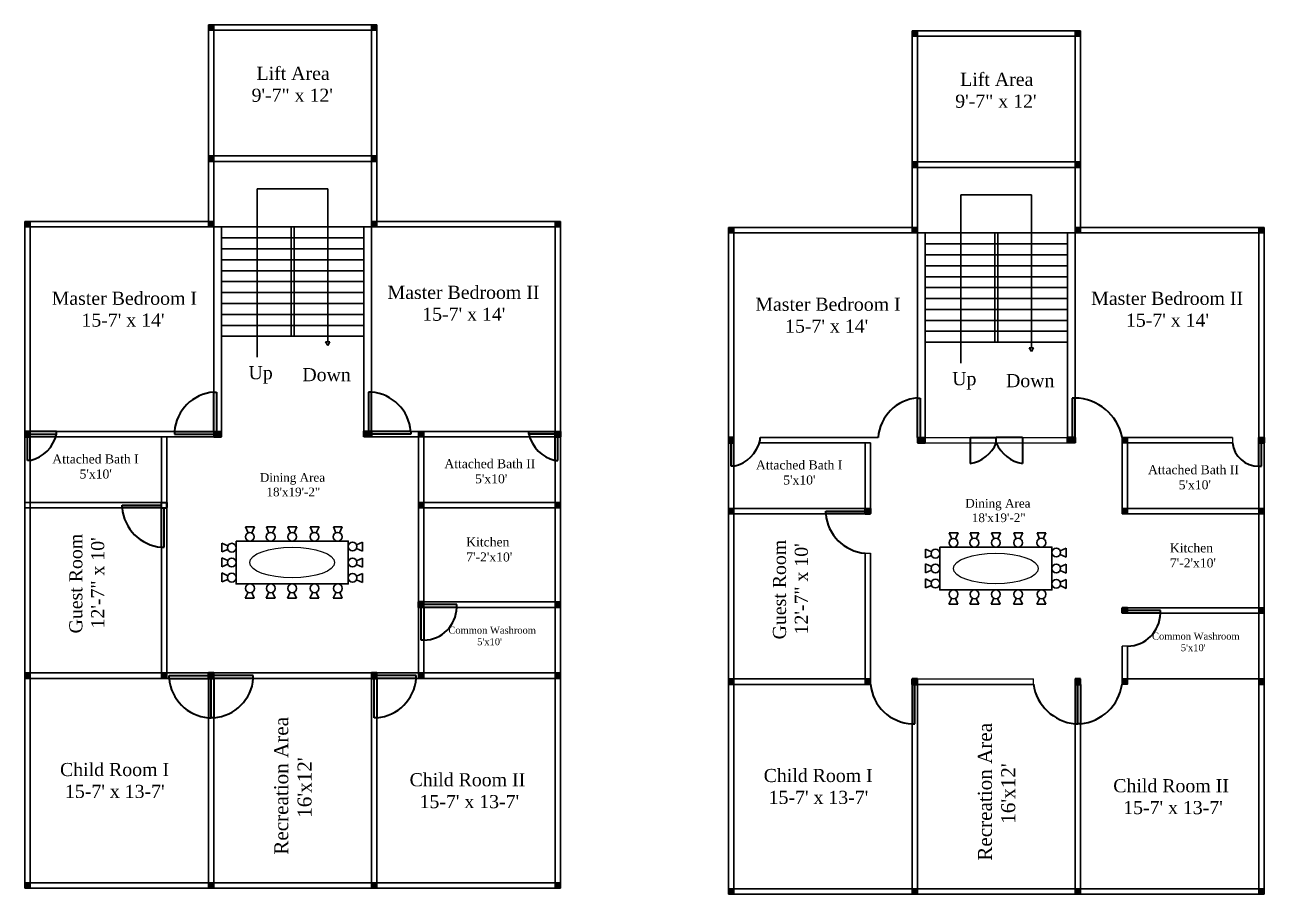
# Model space of a CAD drawing. Header units: inches. Extents: x -79350 to 491628, y -93215 to 155882.
# Drawn here: x 9444 to 10578, y -2586 to -1791 of the extents above; entities that cross this region are included whole.
import ezdxf

# ---------------------------------------------------------------- set-up
doc = ezdxf.new("R2010")
doc.units = ezdxf.units.IN
doc.header["$MEASUREMENT"] = 0
doc.layers.get('0').update_dxf_attribs({"lineweight": 30})
doc.layers.add('Column', color=1, linetype='Continuous', lineweight=30)
doc.layers.add('Letter', color=7, linetype='Continuous', lineweight=20)
doc.layers.add('Door', color=7, linetype='Continuous', lineweight=40, true_color=0x763422)
for name, color, linetype in [('Furnitures', 30, 'Continuous'), ('Stairs', 7, 'Continuous'), ('Wall', 7, 'Continuous')]:
    doc.layers.add(name, color=color, linetype=linetype)
doc.styles.get("Standard").update_dxf_attribs({"font": 'times.ttf', "height": 12})
pattern_1 = [(45, (5066.07689, 2605.09359), (-0.0883883476, 0.0883883476), [])]

msp = doc.modelspace()

# ---------------------------------------------------------------- hatches: boundary and pattern name
at = {"layer": 'Column'}
h = msp.add_hatch(dxfattribs=at)
h.set_pattern_fill('ANSI31', color=256)
h.set_pattern_definition([(45, (4422.54017, 2610.56354), (-0.0883883476, 0.0883883476), [])])
h.paths.add_polyline_path([(9616.96, -1791.03), (9611.96, -1791.03), (9611.96, -1795.99), (9616.96, -1795.99)])
h.paths.add_polyline_path([(9765.96, -1791.03), (9760.96, -1791.03), (9760.96, -1795.99), (9765.96, -1795.99)])
h.paths.add_polyline_path([(9616.96, -1911.03), (9611.96, -1911.03), (9611.96, -1915.99), (9616.96, -1915.99)])
h.paths.add_polyline_path([(9765.96, -1911.03), (9760.96, -1911.03), (9760.96, -1915.99), (9765.96, -1915.99)])
h.paths.add_polyline_path([(9616.96, -1971.03), (9611.96, -1971.03), (9611.96, -1975.99), (9616.96, -1975.99)])
h.paths.add_polyline_path([(9448.96, -1971.03), (9443.96, -1971.03), (9443.96, -1975.99), (9448.96, -1975.99)])
h.paths.add_polyline_path([(9765.96, -1971.03), (9760.96, -1971.03), (9760.96, -1975.99), (9765.96, -1975.99)])
h.paths.add_polyline_path([(9933.96, -1971.03), (9928.96, -1971.03), (9928.96, -1975.99), (9933.96, -1975.99)])
h.paths.add_polyline_path([(9448.96, -2163.03), (9443.96, -2163.03), (9443.96, -2167.99), (9448.96, -2167.99)])
h.paths.add_polyline_path([(9623.96, -2163.03), (9616.96, -2163.03), (9616.96, -2168.03), (9623.96, -2168.03)])
h.paths.add_polyline_path([(9808.96, -2163.03), (9803.96, -2163.03), (9803.96, -2168.03), (9808.96, -2168.03)])
h.paths.add_polyline_path([(9760.96, -2162.74), (9753.96, -2162.74), (9753.96, -2168.03), (9760.96, -2168.03)])
h.paths.add_polyline_path([(9933.96, -2163.03), (9928.96, -2163.03), (9928.96, -2168.03), (9933.96, -2168.03)])
h.paths.add_polyline_path([(9448.96, -2384.03), (9443.96, -2384.03), (9443.96, -2389.03), (9448.96, -2389.03)])
h.paths.add_polyline_path([(9573.96, -2384.03), (9568.96, -2384.03), (9568.96, -2388.99), (9573.96, -2388.99)])
h.paths.add_polyline_path([(9616.96, -2384.03), (9611.96, -2384.03), (9611.96, -2389.03), (9616.96, -2389.03)])
h.paths.add_polyline_path([(9765.96, -2384.03), (9760.96, -2384.03), (9760.96, -2389.03), (9765.96, -2389.03)])
h.paths.add_polyline_path([(9808.96, -2384.03), (9803.96, -2384.03), (9803.96, -2388.99), (9808.96, -2388.99)])
h.paths.add_polyline_path([(9808.96, -2319.03), (9803.96, -2319.03), (9803.96, -2324.03), (9808.96, -2324.03)])
h.paths.add_polyline_path([(9808.96, -2228.03), (9803.96, -2228.03), (9803.96, -2233.03), (9808.96, -2233.03)])
h.paths.add_polyline_path([(9933.96, -2228.03), (9928.96, -2228.03), (9928.96, -2233.03), (9933.96, -2233.03)])
h.paths.add_polyline_path([(9933.96, -2319.03), (9928.96, -2319.03), (9928.96, -2324.03), (9933.96, -2324.03)])
h.paths.add_polyline_path([(9933.96, -2384.03), (9928.96, -2384.03), (9928.96, -2389.03), (9933.96, -2389.03)])
h.paths.add_polyline_path([(9448.96, -2576.03), (9443.96, -2576.03), (9443.96, -2581.03), (9448.96, -2581.03)])
h.paths.add_polyline_path([(9616.96, -2576.03), (9611.96, -2576.03), (9611.96, -2581.03), (9616.96, -2581.03)])
h.paths.add_polyline_path([(9765.96, -2576.03), (9760.96, -2576.03), (9760.96, -2581.03), (9765.96, -2581.03)])
h.paths.add_polyline_path([(9933.96, -2576.03), (9928.96, -2576.03), (9928.96, -2581.03), (9933.96, -2581.03)])
h = msp.add_hatch(dxfattribs=at)
h.set_pattern_fill('ANSI31', color=256)
h.set_pattern_definition(pattern_1)
h.paths.add_polyline_path([(10260.5, -1796.5), (10255.5, -1796.5), (10255.5, -1801.46), (10260.5, -1801.46)])
h.paths.add_polyline_path([(10409.5, -1796.5), (10404.5, -1796.5), (10404.5, -1801.46), (10409.5, -1801.46)])
h.paths.add_polyline_path([(10260.5, -1916.5), (10255.5, -1916.5), (10255.5, -1921.46), (10260.5, -1921.46)])
h.paths.add_polyline_path([(10409.5, -1916.5), (10404.5, -1916.5), (10404.5, -1921.46), (10409.5, -1921.46)])
h.paths.add_polyline_path([(10260.5, -1976.5), (10255.5, -1976.5), (10255.5, -1981.46), (10260.5, -1981.46)])
h.paths.add_polyline_path([(10092.5, -1976.5), (10087.5, -1976.5), (10087.5, -1981.46), (10092.5, -1981.46)])
h.paths.add_polyline_path([(10409.5, -1976.5), (10404.5, -1976.5), (10404.5, -1981.46), (10409.5, -1981.46)])
h.paths.add_polyline_path([(10577.5, -1976.5), (10572.5, -1976.5), (10572.5, -1981.46), (10577.5, -1981.46)])
h.paths.add_polyline_path([(10092.5, -2168.5), (10087.5, -2168.5), (10087.5, -2173.46), (10092.5, -2173.46)])
h.paths.add_polyline_path([(10267.5, -2168.5), (10260.5, -2168.5), (10260.5, -2173.5), (10267.5, -2173.5)])
h.paths.add_polyline_path([(10452.5, -2168.5), (10447.5, -2168.5), (10447.5, -2173.5), (10452.5, -2173.5)])
h.paths.add_polyline_path([(10404.5, -2168.21), (10397.5, -2168.21), (10397.5, -2173.5), (10404.5, -2173.5)])
h.paths.add_polyline_path([(10577.5, -2168.5), (10572.5, -2168.5), (10572.5, -2173.5), (10577.5, -2173.5)])
h.paths.add_polyline_path([(10092.5, -2389.5), (10087.5, -2389.5), (10087.5, -2394.5), (10092.5, -2394.5)])
h.paths.add_polyline_path([(10217.5, -2389.5), (10212.5, -2389.5), (10212.5, -2394.46), (10217.5, -2394.46)])
h.paths.add_polyline_path([(10260.5, -2389.5), (10255.49, -2389.5), (10255.5, -2394.5), (10260.5, -2394.5)])
h.paths.add_polyline_path([(10409.5, -2389.5), (10404.5, -2389.5), (10404.5, -2394.5), (10409.5, -2394.5)])
h.paths.add_polyline_path([(10452.5, -2389.5), (10447.5, -2389.5), (10447.5, -2394.46), (10452.5, -2394.46)])
h.paths.add_polyline_path([(10452.5, -2324.5), (10447.5, -2324.5), (10447.5, -2329.5), (10452.5, -2329.5)])
h.paths.add_polyline_path([(10452.49, -2233.5), (10447.5, -2233.5), (10447.5, -2238.5), (10452.49, -2238.5)])
h.paths.add_polyline_path([(10577.5, -2233.5), (10572.5, -2233.5), (10572.5, -2238.5), (10577.5, -2238.5)])
h.paths.add_polyline_path([(10577.5, -2324.5), (10572.5, -2324.5), (10572.5, -2329.5), (10577.5, -2329.5)])
h.paths.add_polyline_path([(10577.5, -2389.5), (10572.5, -2389.5), (10572.5, -2394.5), (10577.5, -2394.5)])
h.paths.add_polyline_path([(10092.5, -2581.5), (10087.5, -2581.5), (10087.5, -2586.5), (10092.5, -2586.5)])
h.paths.add_polyline_path([(10260.5, -2581.5), (10255.5, -2581.5), (10255.5, -2586.5), (10260.5, -2586.5)])
h.paths.add_polyline_path([(10409.5, -2581.5), (10404.5, -2581.5), (10404.5, -2586.5), (10409.5, -2586.5)])
h.paths.add_polyline_path([(10577.5, -2581.5), (10572.5, -2581.5), (10572.5, -2586.5), (10577.5, -2586.5)])
h = msp.add_hatch(dxfattribs=at)
h.set_pattern_fill('ANSI31', color=256)
h.set_pattern_definition(pattern_1)
h.paths.add_polyline_path([(10092.5, -2233.5), (10087.5, -2233.5), (10087.5, -2238.5), (10092.5, -2238.5)])
h.paths.add_polyline_path([(10217.5, -2233.5), (10212.5, -2233.5), (10212.5, -2238.5), (10217.5, -2238.5)])

# ---------------------------------------------------------------- linework, layer by layer
for p, q in [((9611.96, -1796.03), (9611.96, -1791.03)), ((9616.96, -1791.03), (9611.96, -1791.03)), ((9611.96, -1971.03), (9611.96, -1796.03)), ((9616.96, -1791.03), (9760.96, -1791.03)), ((9616.96, -1971.03), (9616.96, -1796.03)), ((9616.96, -1796.03), (9760.96, -1796.03)), ((9760.96, -1791.03), (9765.96, -1791.03)), ((9760.96, -1971.03), (9760.96, -1796.03)), ((9765.96, -1796.03), (9765.96, -1791.03)), ((9765.96, -1971.03), (9765.96, -1796.03)), ((10255.5, -1801.5), (10255.5, -1796.5)), ((10260.5, -1796.5), (10255.5, -1796.5)), ((10255.5, -1976.5), (10255.5, -1801.5)), ((10260.5, -1796.5), (10404.5, -1796.5)), ((10260.5, -1976.5), (10260.5, -1801.5)), ((10260.5, -1801.5), (10404.5, -1801.5)), ((10404.5, -1796.5), (10409.5, -1796.5)), ((10404.5, -1976.5), (10404.5, -1801.5)), ((10409.5, -1801.5), (10409.5, -1796.5)), ((10409.5, -1976.5), (10409.5, -1801.5)), ((9616.96, -1911.03), (9760.96, -1911.03)), ((9616.96, -1916.03), (9760.96, -1916.03)), ((10260.5, -1916.5), (10404.5, -1916.5)), ((10260.5, -1921.5), (10404.5, -1921.5)), ((9448.96, -1971.03), (9443.96, -1971.03)), ((9443.96, -1976.03), (9443.96, -1971.03)), ((9611.96, -1971.03), (9448.96, -1971.03)), ((9616.96, -1971.03), (9616.96, -1976.03)), ((9760.96, -1971.03), (9760.96, -1976.03)), ((9928.96, -1971.03), (9765.96, -1971.03)), ((9928.96, -1971.03), (9933.96, -1971.03)), ((9933.96, -1976.03), (9933.96, -1971.03)), ((9443.96, -1976.03), (9443.96, -2576.03)), ((9616.96, -1976.03), (9448.96, -1976.03)), ((9448.96, -1976.03), (9448.96, -2576.03)), ((9616.96, -1976.03), (9616.96, -2163.03)), ((9623.96, -1976.03), (9616.96, -1976.03)), ((9623.96, -1976.03), (9623.96, -2120.03)), ((9753.96, -1976.03), (9753.96, -2120.03)), ((9753.96, -1976.03), (9760.96, -1976.03)), ((9760.96, -2163.03), (9760.96, -1976.03)), ((9928.96, -1976.03), (9760.96, -1976.03)), ((9928.96, -2576.03), (9928.96, -1976.03)), ((9933.96, -2576.03), (9933.96, -1976.03)), ((10092.5, -1976.5), (10087.5, -1976.5)), ((10087.5, -1981.5), (10087.5, -1976.5)), ((10087.5, -1981.5), (10087.5, -2581.5)), ((10255.5, -1976.5), (10092.5, -1976.5)), ((10260.5, -1981.5), (10092.5, -1981.5)), ((10092.5, -1981.5), (10092.5, -2581.5)), ((10260.5, -1976.5), (10260.5, -1981.5)), ((10260.5, -1981.5), (10260.5, -2168.5)), ((10267.5, -1981.5), (10260.5, -1981.5)), ((10267.5, -1981.5), (10267.5, -2125.5)), ((10397.5, -1981.5), (10397.5, -2125.5)), ((10397.5, -1981.5), (10404.5, -1981.5)), ((10404.5, -1976.5), (10404.5, -1981.5)), ((10404.5, -2168.5), (10404.5, -1981.5)), ((10572.5, -1981.5), (10404.5, -1981.5)), ((10572.5, -1976.5), (10409.5, -1976.5)), ((10572.5, -1976.5), (10577.5, -1976.5)), ((10572.5, -2581.5), (10572.5, -1981.5)), ((10577.5, -1981.5), (10577.5, -1976.5)), ((10577.5, -2581.5), (10577.5, -1981.5)), ((9623.96, -2120.03), (9623.96, -2168.03)), ((9753.96, -2120.03), (9753.96, -2168.03)), ((10267.5, -2125.5), (10267.5, -2173.5)), ((10397.5, -2125.5), (10397.5, -2173.5)), ((9616.96, -2163.03), (9448.96, -2163.03)), ((9448.96, -2163.03), (9568.96, -2163.03)), ((9928.96, -2163.03), (9760.96, -2163.03)), ((9616.96, -2168.03), (9448.96, -2168.03)), ((9448.96, -2168.03), (9568.96, -2168.03)), ((9568.96, -2168.03), (9568.96, -2384.03)), ((9573.96, -2168.03), (9573.96, -2384.03)), ((9623.96, -2168.03), (9616.96, -2168.03)), ((9753.96, -2168.03), (9760.96, -2168.03)), ((9928.96, -2168.03), (9760.96, -2168.03)), ((9803.96, -2168.03), (9803.96, -2384.03)), ((9928.96, -2168.03), (9808.96, -2168.03)), ((9808.96, -2168.03), (9808.96, -2228.03)), ((10217.5, -2173.5), (10115.83, -2173.5)), ((10115.83, -2173.5), (10212.5, -2173.5)), ((10224.38, -2168.5), (10116.5, -2168.5)), ((10116.5, -2168.5), (10212.5, -2168.5)), ((10212.5, -2173.5), (10212.5, -2238.5)), ((10217.5, -2173.5), (10217.5, -2238.5)), ((10260.5, -2168.5), (10260.38, -2168.5)), ((10267.5, -2173.5), (10260.5, -2173.5)), ((10397.5, -2173.5), (10404.5, -2173.5)), ((10548.5, -2168.5), (10447.5, -2168.5)), ((10548.5, -2173.5), (10447.5, -2173.5)), ((10447.5, -2173.5), (10447.5, -2238.5)), ((10548.5, -2173.5), (10452.5, -2173.5)), ((10452.5, -2173.5), (10452.5, -2233.5)), ((9448.96, -2228.03), (9568.96, -2228.03)), ((9448.96, -2233.03), (9568.96, -2233.03)), ((9928.96, -2228.03), (9808.96, -2228.03)), ((9928.96, -2233.03), (9808.96, -2233.03)), ((9808.96, -2233.03), (9808.96, -2384.03)), ((10092.5, -2233.5), (10212.5, -2233.5)), ((10092.5, -2238.5), (10212.5, -2238.5)), ((10572.5, -2233.5), (10452.5, -2233.5)), ((10572.5, -2238.5), (10452.5, -2238.5)), ((10212.5, -2274.5), (10212.5, -2389.5)), ((10217.5, -2274.5), (10217.5, -2389.5)), ((9808.96, -2319.03), (9928.96, -2319.03)), ((9808.96, -2324.03), (9928.96, -2324.03)), ((10452.5, -2324.5), (10572.5, -2324.5)), ((10452.5, -2329.5), (10572.5, -2329.5)), ((10447.5, -2359.5), (10447.5, -2389.5)), ((10452.5, -2359.5), (10452.5, -2389.5)), ((9448.96, -2384.03), (9616.96, -2384.03)), ((9448.96, -2389.03), (9611.96, -2389.03)), ((9611.96, -2389.03), (9611.96, -2576.03)), ((9616.96, -2384.03), (9760.96, -2384.03)), ((9616.96, -2389.03), (9616.96, -2576.03)), ((9616.96, -2389.03), (9760.96, -2389.03)), ((9760.96, -2384.03), (9928.96, -2384.03)), ((9760.96, -2576.03), (9760.96, -2389.03)), ((9765.96, -2389.03), (9928.96, -2389.03)), ((9765.96, -2576.03), (9765.96, -2389.03)), ((10092.5, -2389.5), (10217.5, -2389.5)), ((10255.49, -2389.5), (10260.5, -2389.5)), ((10404.5, -2389.5), (10409.5, -2389.5)), ((10447.5, -2389.5), (10572.5, -2389.5)), ((10092.5, -2394.5), (10217.5, -2394.5)), ((10255.5, -2394.5), (10255.5, -2581.5)), ((10260.5, -2394.5), (10260.5, -2581.5)), ((10260.5, -2394.5), (10366.51, -2394.5)), ((10404.5, -2581.5), (10404.5, -2394.5)), ((10409.5, -2581.5), (10409.5, -2394.5)), ((9443.96, -2576.03), (9443.96, -2581.03)), ((9448.96, -2581.03), (9443.96, -2581.03)), ((9448.96, -2576.03), (9928.96, -2576.03)), ((9448.96, -2581.03), (9928.96, -2581.03)), ((9928.96, -2581.03), (9933.96, -2581.03)), ((9933.96, -2576.03), (9933.96, -2581.03)), ((10087.5, -2581.5), (10087.5, -2586.5)), ((10092.5, -2581.5), (10572.5, -2581.5)), ((10577.5, -2581.5), (10577.5, -2586.5)), ((10092.5, -2586.5), (10087.5, -2586.5)), ((10092.5, -2586.5), (10572.5, -2586.5)), ((10572.5, -2586.5), (10577.5, -2586.5))]:
    msp.add_line(p, q)
at = {"color": 200}
for p, q in [((9721.06, -1941.1), (9656.57, -1941.1)), ((9656.57, -1941.1), (9656.57, -2095.27)), ((9721.06, -2081), (9721.06, -1941.1)), ((10364.6, -1946.57), (10300.11, -1946.57)), ((10300.11, -1946.57), (10300.11, -2100.74)), ((10364.6, -2086.47), (10364.6, -1946.57)), ((9623.96, -1976.03), (9753.96, -1976.03)), ((9687.46, -1976.03), (9687.46, -2076.03)), ((9690.46, -1976.03), (9690.46, -2076.03)), ((10267.5, -1981.5), (10397.5, -1981.5)), ((10331, -1981.5), (10331, -2081.5)), ((10334, -1981.5), (10334, -2081.5)), ((9623.96, -1986.03), (9753.96, -1986.03)), ((10267.5, -1991.5), (10397.5, -1991.5)), ((9623.96, -1996.03), (9753.96, -1996.03)), ((9623.96, -2006.03), (9753.96, -2006.03)), ((10267.5, -2001.5), (10397.5, -2001.5)), ((9623.96, -2016.03), (9753.96, -2016.03)), ((10267.5, -2011.5), (10397.5, -2011.5)), ((9623.96, -2026.03), (9753.96, -2026.03)), ((10267.5, -2021.5), (10397.5, -2021.5)), ((9623.96, -2036.03), (9753.96, -2036.03)), ((10267.5, -2031.5), (10397.5, -2031.5)), ((9623.96, -2046.03), (9753.96, -2046.03)), ((10267.5, -2041.5), (10397.5, -2041.5)), ((10267.5, -2051.5), (10397.5, -2051.5)), ((9623.96, -2056.03), (9753.96, -2056.03)), ((10267.5, -2061.5), (10397.5, -2061.5)), ((9623.96, -2066.03), (9753.96, -2066.03)), ((10267.5, -2071.5), (10397.5, -2071.5)), ((9623.96, -2076.03), (9753.96, -2076.03)), ((9719.03, -2081), (9723.07, -2081)), ((9719.03, -2081), (9721.06, -2084.43)), ((9723.07, -2081), (9721.06, -2084.43)), ((9721.06, -2084.43), (9721.06, -2084.43)), ((10267.5, -2081.5), (10397.5, -2081.5)), ((10362.56, -2086.47), (10366.6, -2086.47)), ((10362.56, -2086.47), (10364.6, -2089.9)), ((10366.6, -2086.47), (10364.6, -2089.9)), ((10364.6, -2089.9), (10364.6, -2089.9))]:
    msp.add_line(p, q, dxfattribs=at)
at = {"color": 30}
for p, q in [((9645.89, -2250.48), (9654.02, -2250.48)), ((9645.89, -2250.48), (9648.18, -2255.78)), ((9654.02, -2250.48), (9651.49, -2255.83)), ((9664.98, -2250.43), (9673.11, -2250.43)), ((9664.98, -2250.43), (9667.28, -2255.74)), ((9673.11, -2250.43), (9670.58, -2255.79)), ((9684.62, -2250.43), (9692.75, -2250.43)), ((9684.62, -2250.43), (9686.91, -2255.74)), ((9692.75, -2250.43), (9690.22, -2255.79)), ((9704.96, -2250.43), (9713.09, -2250.43)), ((9704.96, -2250.43), (9707.26, -2255.74)), ((9713.09, -2250.43), (9710.56, -2255.79)), ((9726.21, -2250.43), (9734.35, -2250.43)), ((9726.21, -2250.43), (9728.51, -2255.74)), ((9734.35, -2250.43), (9731.82, -2255.79)), ((9624.27, -2273.36), (9624.27, -2265.23)), ((9624.27, -2265.23), (9629.62, -2267.76)), ((9752.75, -2264.46), (9747.45, -2266.76)), ((9752.75, -2264.46), (9752.75, -2272.6)), ((10289.42, -2255.95), (10297.56, -2255.95)), ((10289.42, -2255.95), (10291.72, -2261.25)), ((10297.56, -2255.95), (10295.03, -2261.3)), ((10308.52, -2255.9), (10316.65, -2255.9)), ((10308.52, -2255.9), (10310.81, -2261.21)), ((10316.65, -2255.9), (10314.12, -2261.26)), ((10328.15, -2255.9), (10336.29, -2255.9)), ((10328.15, -2255.9), (10330.45, -2261.21)), ((10336.29, -2255.9), (10333.76, -2261.26)), ((10348.5, -2255.9), (10356.63, -2255.9)), ((10348.5, -2255.9), (10350.79, -2261.21)), ((10356.63, -2255.9), (10354.1, -2261.26)), ((10369.75, -2255.9), (10377.88, -2255.9)), ((10369.75, -2255.9), (10372.05, -2261.21)), ((10377.88, -2255.9), (10375.35, -2261.26)), ((9624.27, -2273.36), (9629.57, -2271.07)), ((9752.75, -2272.6), (9747.39, -2270.07)), ((10267.8, -2278.83), (10267.8, -2270.7)), ((10267.8, -2270.7), (10273.16, -2273.23)), ((10267.8, -2278.83), (10273.1, -2276.54)), ((10396.28, -2278.07), (10390.93, -2275.54)), ((10396.28, -2269.93), (10390.98, -2272.23)), ((10396.28, -2269.93), (10396.28, -2278.07)), ((9624.27, -2286.92), (9624.27, -2278.79)), ((9624.27, -2278.79), (9629.62, -2281.32)), ((9624.27, -2286.92), (9629.57, -2284.62)), ((9752.75, -2287.28), (9747.39, -2284.74)), ((9752.75, -2279.14), (9747.45, -2281.44)), ((9752.75, -2279.14), (9752.75, -2287.28)), ((10267.8, -2292.39), (10267.8, -2284.26)), ((10267.8, -2284.26), (10273.16, -2286.79)), ((10396.28, -2284.61), (10390.98, -2286.91)), ((10396.28, -2284.61), (10396.28, -2292.75)), ((9624.27, -2300.74), (9624.27, -2292.6)), ((9624.27, -2292.6), (9629.62, -2295.13)), ((9624.27, -2300.74), (9629.57, -2298.44)), ((9752.75, -2301.24), (9747.39, -2298.71)), ((9752.75, -2293.1), (9747.45, -2295.4)), ((9752.75, -2293.1), (9752.75, -2301.24)), ((10267.8, -2292.39), (10273.1, -2290.09)), ((10267.8, -2306.21), (10267.8, -2298.07)), ((10267.8, -2298.07), (10273.16, -2300.6)), ((10396.28, -2292.75), (10390.93, -2290.21)), ((10396.28, -2298.57), (10390.98, -2300.87)), ((10396.28, -2298.57), (10396.28, -2306.71)), ((9645.65, -2315.63), (9648.18, -2310.27)), ((9653.79, -2315.63), (9651.49, -2310.32)), ((9664.76, -2315.63), (9667.29, -2310.27)), ((9672.89, -2315.63), (9670.6, -2310.32)), ((9684.26, -2315.63), (9686.79, -2310.27)), ((9692.4, -2315.63), (9690.1, -2310.32)), ((9704.74, -2315.63), (9707.27, -2310.27)), ((9712.87, -2315.63), (9710.57, -2310.32)), ((9726.12, -2315.63), (9728.65, -2310.27)), ((9734.25, -2315.63), (9731.95, -2310.32)), ((10267.8, -2306.21), (10273.1, -2303.91)), ((10396.28, -2306.71), (10390.93, -2304.18)), ((9653.79, -2315.63), (9645.65, -2315.63)), ((9672.89, -2315.63), (9664.76, -2315.63)), ((9692.4, -2315.63), (9684.26, -2315.63)), ((9712.87, -2315.63), (9704.74, -2315.63)), ((9734.25, -2315.63), (9726.12, -2315.63)), ((10289.19, -2321.1), (10291.72, -2315.74)), ((10297.32, -2321.1), (10289.19, -2321.1)), ((10297.32, -2321.1), (10295.03, -2315.79)), ((10308.29, -2321.1), (10310.82, -2315.74)), ((10316.43, -2321.1), (10308.29, -2321.1)), ((10316.43, -2321.1), (10314.13, -2315.79)), ((10327.8, -2321.1), (10330.33, -2315.74)), ((10335.93, -2321.1), (10327.8, -2321.1)), ((10335.93, -2321.1), (10333.64, -2315.79)), ((10348.27, -2321.1), (10350.8, -2315.74)), ((10356.41, -2321.1), (10348.27, -2321.1)), ((10356.41, -2321.1), (10354.11, -2315.79)), ((10369.65, -2321.1), (10372.18, -2315.74)), ((10377.79, -2321.1), (10369.65, -2321.1)), ((10377.79, -2321.1), (10375.49, -2315.79))]:
    msp.add_line(p, q, dxfattribs=at)
for points in [[(9637.26, -2263.43), (9739.75, -2263.43), (9739.75, -2302.63), (9637.26, -2302.63)], [(10280.8, -2268.9), (10383.29, -2268.9), (10383.29, -2308.1), (10280.8, -2308.1)]]:
    msp.add_lwpolyline(points, close=True, dxfattribs=at)
for centre in [(9649.78, -2259.46), (9668.87, -2259.42), (9688.51, -2259.42), (9708.85, -2259.42), (9730.1, -2259.42), (9633.25, -2269.47), (9743.76, -2268.35), (10293.31, -2264.93), (10312.41, -2264.89), (10332.04, -2264.89), (10352.39, -2264.89), (10373.64, -2264.89), (10276.79, -2274.94), (10387.3, -2273.82), (9633.25, -2283.03), (9743.76, -2283.03), (10276.79, -2288.5), (10387.3, -2288.5), (9633.25, -2296.85), (9743.76, -2296.99), (10276.79, -2302.32), (10387.3, -2302.46), (9649.9, -2306.64), (9669, -2306.64), (9688.51, -2306.64), (9708.98, -2306.64), (9730.36, -2306.64), (10293.43, -2312.11), (10312.54, -2312.11), (10332.04, -2312.11), (10352.52, -2312.11), (10373.9, -2312.11)]:
    msp.add_circle(centre, 4.01, dxfattribs=at)
at = {"layer": 'Column'}
for p, q in [((9611.96, -1791.03), (9616.96, -1791.03)), ((9611.96, -1795.99), (9611.96, -1791.03)), ((9616.96, -1795.99), (9611.96, -1795.99)), ((9616.96, -1791.03), (9616.96, -1795.99)), ((9760.96, -1791.03), (9765.96, -1791.03)), ((9760.96, -1795.99), (9760.96, -1791.03)), ((9765.96, -1795.99), (9760.96, -1795.99)), ((9765.96, -1791.03), (9765.96, -1795.99)), ((10255.5, -1796.5), (10260.5, -1796.5)), ((10255.5, -1801.46), (10255.5, -1796.5)), ((10260.5, -1801.46), (10255.5, -1801.46)), ((10260.5, -1796.5), (10260.5, -1801.46)), ((10404.5, -1796.5), (10409.5, -1796.5)), ((10404.5, -1801.46), (10404.5, -1796.5)), ((10409.5, -1801.46), (10404.5, -1801.46)), ((10409.5, -1796.5), (10409.5, -1801.46)), ((9611.96, -1911.03), (9616.96, -1911.03)), ((9611.96, -1915.99), (9611.96, -1911.03)), ((9616.96, -1911.03), (9616.96, -1915.99)), ((9760.96, -1911.03), (9765.96, -1911.03)), ((9760.96, -1915.99), (9760.96, -1911.03)), ((9765.96, -1911.03), (9765.96, -1915.99)), ((9616.96, -1915.99), (9611.96, -1915.99)), ((9765.96, -1915.99), (9760.96, -1915.99)), ((10255.5, -1916.5), (10260.5, -1916.5)), ((10255.5, -1921.46), (10255.5, -1916.5)), ((10260.5, -1921.46), (10255.5, -1921.46)), ((10260.5, -1916.5), (10260.5, -1921.46)), ((10404.5, -1916.5), (10409.5, -1916.5)), ((10404.5, -1921.46), (10404.5, -1916.5)), ((10409.5, -1921.46), (10404.5, -1921.46)), ((10409.5, -1916.5), (10409.5, -1921.46)), ((9443.96, -1971.03), (9448.96, -1971.03)), ((9443.96, -1975.99), (9443.96, -1971.03)), ((9448.96, -1971.03), (9448.96, -1975.99)), ((9611.96, -1971.03), (9616.96, -1971.03)), ((9611.96, -1975.99), (9611.96, -1971.03)), ((9616.96, -1971.03), (9616.96, -1975.99)), ((9760.96, -1971.03), (9765.96, -1971.03)), ((9760.96, -1975.99), (9760.96, -1971.03)), ((9765.96, -1971.03), (9765.96, -1975.99)), ((9928.96, -1971.03), (9933.96, -1971.03)), ((9928.96, -1975.99), (9928.96, -1971.03)), ((9933.96, -1971.03), (9933.96, -1975.99)), ((9448.96, -1975.99), (9443.96, -1975.99)), ((9616.96, -1975.99), (9611.96, -1975.99)), ((9765.96, -1975.99), (9760.96, -1975.99)), ((9933.96, -1975.99), (9928.96, -1975.99)), ((10087.5, -1976.5), (10092.5, -1976.5)), ((10087.5, -1981.46), (10087.5, -1976.5)), ((10092.5, -1981.46), (10087.5, -1981.46)), ((10092.5, -1976.5), (10092.5, -1981.46)), ((10255.5, -1976.5), (10260.5, -1976.5)), ((10255.5, -1981.46), (10255.5, -1976.5)), ((10260.5, -1981.46), (10255.5, -1981.46)), ((10260.5, -1976.5), (10260.5, -1981.46)), ((10404.5, -1976.5), (10409.5, -1976.5)), ((10404.5, -1981.46), (10404.5, -1976.5)), ((10409.5, -1981.46), (10404.5, -1981.46)), ((10409.5, -1976.5), (10409.5, -1981.46)), ((10572.5, -1976.5), (10577.5, -1976.5)), ((10572.5, -1981.46), (10572.5, -1976.5)), ((10577.5, -1981.46), (10572.5, -1981.46)), ((10577.5, -1976.5), (10577.5, -1981.46)), ((9443.96, -2163.03), (9448.96, -2163.03)), ((9443.96, -2167.99), (9443.96, -2163.03)), ((9448.96, -2163.03), (9448.96, -2167.99)), ((9616.96, -2163.03), (9623.96, -2163.03)), ((9616.96, -2168.03), (9616.96, -2163.03)), ((9623.96, -2163.03), (9623.96, -2168.03)), ((9753.96, -2162.74), (9760.96, -2162.74)), ((9753.96, -2168.03), (9753.96, -2162.74)), ((9760.96, -2162.74), (9760.96, -2168.03)), ((9808.96, -2163.03), (9803.96, -2163.03)), ((9803.96, -2163.03), (9803.96, -2168.03)), ((9808.96, -2163.03), (9808.96, -2168.03)), ((9928.96, -2163.03), (9933.96, -2163.03)), ((9928.96, -2168.03), (9928.96, -2163.03)), ((9933.96, -2163.03), (9933.96, -2168.03)), ((9448.96, -2167.99), (9443.96, -2167.99)), ((9623.96, -2168.03), (9616.96, -2168.03)), ((9760.96, -2168.03), (9753.96, -2168.03)), ((9803.96, -2168.03), (9808.96, -2168.03)), ((9933.96, -2168.03), (9928.96, -2168.03)), ((10087.5, -2168.5), (10092.5, -2168.5)), ((10087.5, -2173.46), (10087.5, -2168.5)), ((10092.5, -2173.46), (10087.5, -2173.46)), ((10092.5, -2168.5), (10092.5, -2173.46)), ((10260.5, -2168.5), (10267.5, -2168.5)), ((10260.5, -2173.5), (10260.5, -2168.5)), ((10267.5, -2173.5), (10260.5, -2173.5)), ((10267.5, -2168.5), (10267.5, -2173.5)), ((10397.5, -2168.21), (10404.5, -2168.21)), ((10397.5, -2173.5), (10397.5, -2168.21)), ((10404.5, -2173.5), (10397.5, -2173.5)), ((10404.5, -2168.21), (10404.5, -2173.5)), ((10452.5, -2168.5), (10447.5, -2168.5)), ((10447.5, -2168.5), (10447.5, -2173.5)), ((10447.5, -2173.5), (10452.5, -2173.5)), ((10452.5, -2168.5), (10452.5, -2173.5)), ((10572.5, -2168.5), (10577.5, -2168.5)), ((10572.5, -2173.5), (10572.5, -2168.5)), ((10577.5, -2173.5), (10572.5, -2173.5)), ((10577.5, -2168.5), (10577.5, -2173.5)), ((9448.96, -2228.03), (9443.96, -2228.03)), ((9443.96, -2228.03), (9443.96, -2233.03)), ((9448.96, -2233.03), (9443.96, -2233.03)), ((9448.96, -2228.03), (9448.96, -2233.03)), ((9568.96, -2228.03), (9573.96, -2228.03)), ((9568.96, -2233.03), (9568.96, -2228.03)), ((9573.96, -2233.03), (9568.96, -2233.03)), ((9573.96, -2228.03), (9573.96, -2233.03)), ((9808.96, -2228.03), (9803.96, -2228.03)), ((9803.96, -2228.03), (9803.96, -2233.03)), ((9803.96, -2233.03), (9808.96, -2233.03)), ((9808.96, -2228.03), (9808.96, -2233.03)), ((9808.96, -2233.03), (9808.96, -2233.08)), ((9933.96, -2228.03), (9928.96, -2228.03)), ((9928.96, -2228.03), (9928.96, -2233.03)), ((9928.96, -2233.03), (9933.96, -2233.03)), ((9933.96, -2228.03), (9933.96, -2233.03)), ((10092.5, -2233.5), (10087.5, -2233.5)), ((10087.5, -2233.5), (10087.5, -2238.5)), ((10092.5, -2238.5), (10087.5, -2238.5)), ((10092.5, -2233.5), (10092.5, -2238.5)), ((10212.5, -2233.5), (10217.5, -2233.5)), ((10212.5, -2238.5), (10212.5, -2233.5)), ((10217.5, -2238.5), (10212.5, -2238.5)), ((10217.5, -2233.5), (10217.5, -2238.5)), ((10452.49, -2233.5), (10447.49, -2233.5)), ((10447.49, -2233.5), (10447.49, -2238.5)), ((10447.49, -2238.5), (10452.49, -2238.5)), ((10452.49, -2233.5), (10452.49, -2238.5)), ((10452.5, -2238.5), (10452.5, -2238.55)), ((10577.5, -2233.5), (10572.5, -2233.5)), ((10572.5, -2233.5), (10572.5, -2238.5)), ((10572.5, -2238.5), (10577.5, -2238.5)), ((10577.5, -2233.5), (10577.5, -2238.5)), ((9803.96, -2319.03), (9808.96, -2319.03)), ((9803.96, -2324.03), (9803.96, -2319.03)), ((9808.96, -2319.03), (9808.96, -2324.03)), ((9933.96, -2319.03), (9928.96, -2319.03)), ((9928.96, -2319.03), (9928.96, -2324.03)), ((9933.96, -2319.03), (9933.96, -2324.03)), ((9808.96, -2324.03), (9803.96, -2324.03)), ((9928.96, -2324.03), (9933.96, -2324.03)), ((10447.5, -2324.5), (10452.5, -2324.5)), ((10447.5, -2329.5), (10447.5, -2324.5)), ((10452.5, -2329.5), (10447.5, -2329.5)), ((10452.5, -2324.5), (10452.5, -2329.5)), ((10577.5, -2324.5), (10572.5, -2324.5)), ((10572.5, -2324.5), (10572.5, -2329.5)), ((10572.5, -2329.5), (10577.5, -2329.5)), ((10577.5, -2324.5), (10577.5, -2329.5)), ((9448.96, -2384.03), (9443.96, -2384.03)), ((9443.96, -2384.03), (9443.96, -2389.03)), ((9448.96, -2389.03), (9443.96, -2389.03)), ((9448.96, -2384.03), (9448.96, -2389.03)), ((9568.96, -2384.03), (9573.96, -2384.03)), ((9568.96, -2388.99), (9568.96, -2384.03)), ((9573.96, -2388.99), (9568.96, -2388.99)), ((9573.96, -2384.03), (9573.96, -2388.99)), ((9611.96, -2384.03), (9616.96, -2384.03)), ((9611.96, -2389.03), (9611.96, -2384.03)), ((9616.96, -2389.03), (9611.96, -2389.03)), ((9616.96, -2384.03), (9616.96, -2389.03)), ((9760.96, -2384.03), (9765.96, -2384.03)), ((9760.96, -2384.03), (9760.96, -2389.03)), ((9765.96, -2389.03), (9760.96, -2389.03)), ((9765.96, -2384.03), (9765.96, -2389.03)), ((9803.96, -2384.03), (9808.96, -2384.03)), ((9803.96, -2388.99), (9803.96, -2384.03)), ((9808.96, -2388.99), (9803.96, -2388.99)), ((9808.96, -2384.03), (9808.96, -2388.99)), ((9933.96, -2384.03), (9928.96, -2384.03)), ((9928.96, -2384.03), (9928.96, -2389.03)), ((9928.96, -2389.03), (9933.96, -2389.03)), ((9933.96, -2384.03), (9933.96, -2389.03)), ((10092.5, -2389.5), (10087.5, -2389.5)), ((10087.5, -2389.5), (10087.5, -2394.5)), ((10092.5, -2389.5), (10092.5, -2394.5)), ((10212.5, -2389.5), (10217.5, -2389.5)), ((10212.5, -2394.46), (10212.5, -2389.5)), ((10217.5, -2389.5), (10217.5, -2394.46)), ((10255.49, -2389.5), (10260.5, -2389.5)), ((10255.5, -2394.5), (10255.49, -2389.5)), ((10260.5, -2389.5), (10260.5, -2394.5)), ((10404.5, -2389.5), (10409.5, -2389.5)), ((10404.5, -2389.5), (10404.5, -2394.5)), ((10409.5, -2389.5), (10409.5, -2394.5)), ((10447.5, -2389.5), (10452.5, -2389.5)), ((10447.5, -2394.46), (10447.5, -2389.5)), ((10452.5, -2389.5), (10452.5, -2394.46)), ((10577.5, -2389.5), (10572.5, -2389.5)), ((10572.5, -2389.5), (10572.5, -2394.5)), ((10577.5, -2389.5), (10577.5, -2394.5)), ((10092.5, -2394.5), (10087.5, -2394.5)), ((10217.5, -2394.46), (10212.5, -2394.46)), ((10260.5, -2394.5), (10255.5, -2394.5)), ((10409.5, -2394.5), (10404.5, -2394.5)), ((10452.5, -2394.46), (10447.5, -2394.46)), ((10572.5, -2394.5), (10577.5, -2394.5)), ((9448.96, -2576.03), (9443.96, -2576.03)), ((9443.96, -2576.03), (9443.96, -2581.03)), ((9443.96, -2581.03), (9448.96, -2581.03)), ((9448.96, -2576.03), (9448.96, -2581.03)), ((9616.96, -2576.03), (9611.96, -2576.03)), ((9611.96, -2576.03), (9611.96, -2581.03)), ((9611.96, -2581.03), (9616.96, -2581.03)), ((9616.96, -2576.03), (9616.96, -2581.03)), ((9765.96, -2576.03), (9760.96, -2576.03)), ((9760.96, -2576.03), (9760.96, -2581.03)), ((9760.96, -2581.03), (9765.96, -2581.03)), ((9765.96, -2576.03), (9765.96, -2581.03)), ((9933.96, -2576.03), (9928.96, -2576.03)), ((9928.96, -2576.03), (9928.96, -2581.03)), ((9928.96, -2581.03), (9933.96, -2581.03)), ((9933.96, -2576.03), (9933.96, -2581.03)), ((10092.5, -2581.5), (10087.5, -2581.5)), ((10087.5, -2581.5), (10087.5, -2586.5)), ((10092.5, -2581.5), (10092.5, -2586.5)), ((10260.5, -2581.5), (10255.5, -2581.5)), ((10255.5, -2581.5), (10255.5, -2586.5)), ((10260.5, -2581.5), (10260.5, -2586.5)), ((10409.5, -2581.5), (10404.5, -2581.5)), ((10404.5, -2581.5), (10404.5, -2586.5)), ((10409.5, -2581.5), (10409.5, -2586.5)), ((10577.5, -2581.5), (10572.5, -2581.5)), ((10572.5, -2581.5), (10572.5, -2586.5)), ((10577.5, -2581.5), (10577.5, -2586.5)), ((10087.5, -2586.5), (10092.5, -2586.5)), ((10255.5, -2586.5), (10260.5, -2586.5)), ((10404.5, -2586.5), (10409.5, -2586.5)), ((10572.5, -2586.5), (10577.5, -2586.5))]:
    msp.add_line(p, q, dxfattribs=at)
at = {"layer": 'Door'}
for p, q in [((9616.84, -2163.03), (9616.84, -2127.03)), ((9616.84, -2127.03), (9619.34, -2127.03)), ((9619.34, -2127.03), (9619.34, -2163.03)), ((9760.96, -2127.03), (9758.46, -2127.03)), ((9758.46, -2127.03), (9758.46, -2162.74)), ((9760.96, -2163.03), (9760.96, -2127.03)), ((9760.96, -2163.03), (9760.96, -2127.03)), ((10260.38, -2168.5), (10260.38, -2132.5)), ((10260.38, -2132.5), (10262.88, -2132.5)), ((10262.88, -2132.5), (10262.88, -2168.5)), ((10404.5, -2132.5), (10402, -2132.5)), ((10402, -2132.5), (10402, -2168.21)), ((10404.5, -2168.5), (10404.5, -2132.5)), ((10404.5, -2168.5), (10404.5, -2132.5)), ((9448.96, -2163.03), (9443.96, -2163.03)), ((9443.96, -2163.03), (9443.96, -2167.99)), ((9448.96, -2168.03), (9448.96, -2163.03)), ((9472.96, -2163.03), (9448.96, -2163.03)), ((9472.96, -2165.53), (9472.96, -2163.03)), ((9580.84, -2163.03), (9616.84, -2163.03)), ((9580.84, -2163.03), (9580.84, -2165.53)), ((9616.96, -2163.03), (9623.96, -2163.03)), ((9616.96, -2163.03), (9616.96, -2168.03)), ((9623.96, -2168.03), (9623.96, -2163.03)), ((9753.96, -2168.03), (9753.96, -2162.74)), ((9753.96, -2162.74), (9760.96, -2162.74)), ((9796.96, -2163.03), (9760.96, -2163.03)), ((9760.96, -2163.03), (9760.96, -2168.03)), ((9796.96, -2163.03), (9796.96, -2165.53)), ((9904.96, -2165.53), (9904.96, -2163.03)), ((9904.96, -2163.03), (9928.96, -2163.03)), ((9928.96, -2163.03), (9933.96, -2163.03)), ((9928.96, -2168.03), (9928.96, -2163.03)), ((9933.96, -2163.03), (9933.96, -2168.03)), ((9443.96, -2167.99), (9448.96, -2167.99)), ((9446.46, -2189.53), (9446.46, -2167.99)), ((9448.96, -2165.53), (9472.96, -2165.53)), ((9448.96, -2189.53), (9448.96, -2165.53)), ((9472.96, -2165.53), (9472.96, -2165.53)), ((9580.84, -2165.53), (9616.96, -2165.53)), ((9616.96, -2168.03), (9623.96, -2168.03)), ((9760.96, -2168.03), (9753.96, -2168.03)), ((9796.96, -2165.53), (9760.96, -2165.53)), ((9928.96, -2165.53), (9904.96, -2165.53)), ((9928.96, -2189.53), (9928.96, -2165.53)), ((9928.96, -2168.03), (9933.96, -2168.03)), ((9931.46, -2189.53), (9931.46, -2168.03)), ((10092.5, -2168.5), (10087.5, -2168.5)), ((10087.5, -2168.5), (10087.5, -2173.46)), ((10087.5, -2173.46), (10092.5, -2173.46)), ((10090, -2195), (10090, -2173.46)), ((10092.5, -2173.5), (10092.5, -2168.5)), ((10092.5, -2195), (10092.5, -2171)), ((10116.5, -2171), (10116.5, -2168.5)), ((10116.5, -2171), (10116.5, -2171)), ((10260.5, -2168.5), (10267.5, -2168.5)), ((10260.5, -2168.5), (10260.5, -2173.5)), ((10260.5, -2173.5), (10267.5, -2173.5)), ((10267.5, -2173.5), (10267.5, -2168.5)), ((10308.5, -2168.5), (10332.5, -2168.5)), ((10308.5, -2168.5), (10308.5, -2192.5)), ((10356.5, -2168.5), (10332.5, -2168.5)), ((10332.5, -2173.5), (10332.5, -2168.5)), ((10356.5, -2168.5), (10356.5, -2192.5)), ((10397.5, -2173.5), (10397.5, -2168.21)), ((10397.5, -2168.21), (10404.5, -2168.21)), ((10404.5, -2173.5), (10397.5, -2173.5)), ((10404.5, -2168.5), (10404.5, -2173.5)), ((10572.5, -2168.5), (10577.5, -2168.5)), ((10572.5, -2173.5), (10572.5, -2168.5)), ((10572.5, -2195), (10572.5, -2171)), ((10572.5, -2173.5), (10577.5, -2173.5)), ((10575, -2195), (10575, -2173.5)), ((10577.5, -2168.5), (10577.5, -2173.5)), ((9448.96, -2189.53), (9446.46, -2189.53)), ((9928.96, -2189.53), (9931.46, -2189.53)), ((10092.5, -2195), (10090, -2195)), ((10572.5, -2195), (10575, -2195)), ((9532.96, -2233.03), (9532.96, -2230.53)), ((9532.96, -2230.53), (9568.96, -2230.53)), ((9568.96, -2233.03), (9532.96, -2233.03)), ((9568.96, -2233.03), (9568.96, -2228.03)), ((9568.96, -2228.03), (9573.96, -2228.03)), ((9568.96, -2269.03), (9568.96, -2233.03)), ((9568.96, -2233.03), (9573.96, -2233.03)), ((9571.46, -2269.03), (9571.46, -2233.03)), ((9573.96, -2228.03), (9573.96, -2232.8)), ((9573.96, -2233.03), (9573.96, -2228.03)), ((10176.5, -2238.5), (10176.5, -2236)), ((10176.5, -2236), (10212.5, -2236)), ((10212.5, -2238.5), (10176.5, -2238.5)), ((10212.5, -2238.5), (10212.5, -2233.5)), ((10212.5, -2233.5), (10217.5, -2233.5)), ((10212.5, -2238.5), (10217.5, -2238.5)), ((10217.5, -2233.5), (10217.5, -2238.27)), ((10217.5, -2238.5), (10217.5, -2233.5)), ((9568.96, -2269.03), (9571.46, -2269.03)), ((9808.96, -2319.03), (9803.96, -2319.03)), ((9803.96, -2324.03), (9803.96, -2319.03)), ((9808.96, -2324.03), (9808.96, -2319.03)), ((9838.96, -2321.53), (9808.96, -2321.53)), ((9838.96, -2324.03), (9838.96, -2321.53)), ((9808.96, -2324.03), (9803.96, -2324.03)), ((9806.46, -2354.03), (9806.46, -2324.03)), ((9838.96, -2324.03), (9808.96, -2324.03)), ((9838.96, -2324.03), (9808.96, -2324.03)), ((9808.96, -2324.03), (9808.96, -2354.03)), ((10452.5, -2324.5), (10447.5, -2324.5)), ((10447.5, -2329.5), (10447.5, -2324.5)), ((10452.5, -2329.5), (10447.5, -2329.5)), ((10452.5, -2329.5), (10452.5, -2324.5)), ((10482.5, -2327), (10452.5, -2327)), ((10482.5, -2329.5), (10452.5, -2329.5)), ((10482.5, -2329.5), (10452.5, -2329.5)), ((10482.5, -2329.5), (10482.5, -2327)), ((9808.96, -2354.03), (9806.46, -2354.03)), ((9575.96, -2386.53), (9611.96, -2386.48)), ((9575.96, -2389.03), (9575.96, -2386.53)), ((9575.96, -2389.03), (9611.96, -2389.03)), ((9616.96, -2384.03), (9611.96, -2384.03)), ((9611.96, -2384.03), (9611.96, -2384.03)), ((9611.96, -2389.03), (9611.96, -2384.03)), ((9611.96, -2389.03), (9611.96, -2425.03)), ((9611.96, -2389.03), (9616.96, -2389.03)), ((9614.46, -2425.03), (9614.46, -2389.03)), ((9616.96, -2389.03), (9616.96, -2384.03)), ((9652.96, -2386.53), (9616.96, -2386.53)), ((9652.96, -2389.03), (9616.96, -2389.03)), ((9616.96, -2389.03), (9616.96, -2425.03)), ((9652.96, -2389.03), (9652.96, -2386.53)), ((9765.96, -2384.03), (9760.96, -2384.03)), ((9760.96, -2384.03), (9760.96, -2389.03)), ((9760.96, -2389.03), (9765.96, -2389.03)), ((9763.46, -2425.03), (9763.46, -2389.03)), ((9765.96, -2389.03), (9765.96, -2384.03)), ((9801.96, -2386.53), (9765.96, -2386.53)), ((9801.96, -2389.03), (9765.96, -2389.03)), ((9765.96, -2389.03), (9765.96, -2425.03)), ((9801.96, -2389.03), (9801.96, -2386.53)), ((10260.5, -2389.5), (10255.49, -2389.5)), ((10255.49, -2389.5), (10255.49, -2389.5)), ((10255.5, -2394.5), (10255.49, -2389.5)), ((10260.5, -2394.5), (10260.5, -2389.5)), ((10409.5, -2389.5), (10404.5, -2389.5)), ((10404.5, -2389.5), (10404.5, -2394.5)), ((10409.5, -2394.5), (10409.5, -2389.5)), ((10255.5, -2394.5), (10255.5, -2430.5)), ((10255.5, -2394.5), (10260.5, -2394.5)), ((10258, -2430.5), (10258, -2394.5)), ((10404.5, -2394.5), (10409.5, -2394.5)), ((10404.5, -2394.5), (10404.5, -2430.5)), ((10407, -2430.5), (10407, -2394.5)), ((10407, -2430.5), (10407, -2394.5)), ((10409.5, -2394.5), (10409.5, -2430.5)), ((9611.96, -2425.03), (9614.46, -2425.03)), ((9616.96, -2425.03), (9614.46, -2425.03)), ((9765.96, -2425.03), (9763.46, -2425.03)), ((10255.5, -2430.5), (10258, -2430.5)), ((10404.5, -2430.5), (10407, -2430.5)), ((10409.5, -2430.5), (10407, -2430.5))]:
    msp.add_line(p, q, dxfattribs=at)
for centre, radius, start, end in [((9619.97, -2166.16), 39.25, 94.56664, 175.43336), ((9757.84, -2166.16), 39.25, 4.56664, 85.43336), ((10263.5, -2171.62), 39.25, 94.56664, 175.43336), ((10403.62, -2177.23), 44.74, 11.25318, 88.87405), ((9441.96, -2158.52), 31.79, 282.73513, 347.26487), ((9935.97, -2158.52), 31.79, 192.73513, 257.26487), ((10085.49, -2163.99), 31.79, 282.73513, 347.26487), ((10303.11, -2161.03), 31.93, 279.72409, 337.01088), ((10361.89, -2161.03), 31.93, 202.98912, 260.27591), ((10572.48, -2170.88), 24.12, 186.24472, 270.04519), ((9572.09, -2229.91), 39.25, 184.56664, 265.43336), ((10215.62, -2235.38), 39.25, 184.56664, 265.43336), ((9808.5, -2323.57), 30.47, 270.86949, 359.13051), ((10452.04, -2329.04), 30.47, 270.86949, 359.13051), ((9615.09, -2385.91), 39.25, 184.56664, 265.43336), ((9613.84, -2385.91), 39.25, 274.56664, 355.43336), ((9762.84, -2385.91), 39.25, 274.56664, 355.43336), ((10256.77, -2391.11), 39.41, 184.88382, 268.1551), ((10408.3, -2388.44), 42.23, 188.20285, 264.83607), ((10405.7, -2388.44), 42.23, 275.16393, 351.79715)]:
    msp.add_arc(centre, radius, start, end, dxfattribs=at)
at = {"layer": 'Furnitures'}
for centre in [(9688.51, -2283.03), (10332.04, -2288.5)]:
    msp.add_ellipse(centre, major_axis=(38.81, 0), ratio=0.3605472, dxfattribs=at)
at = {"layer": 'Wall'}
for p, q in [((10267.5, -2168.5), (10397.5, -2168.5)), ((10267.5, -2173.5), (10397.5, -2173.5)), ((10548.5, -2168.5), (10548.5, -2173.5)), ((10212.5, -2274.5), (10217.5, -2274.5)), ((10452.5, -2359.5), (10447.5, -2359.5)), ((10260.5, -2389.5), (10366.5, -2389.5)), ((10366.5, -2394.46), (10366.5, -2389.5))]:
    msp.add_line(p, q, dxfattribs=at)

# ---------------------------------------------------------------- texts
at = {"layer": 'Letter', "attachment_point": 1}
for s, width, gutter_width, heights, insert, char_height in [(' Lift Area^J9\'-7" x 12\'', 87.6736, 60, [0], (9651.37, -1829.48), 12), (' Lift Area^J9\'-7" x 12\'', 87.6736, 60, [0], (10294.91, -1834.95), 12), ("Master Bedroom I^J      15-7' x 14'", 143.7063, 60, [47.61], (9468.58, -2035.24), 12), ("Master Bedroom II^J       15-7' x 14'", 143.7063, 60, [47.61], (9775.75, -2029.82), 12), ("Master Bedroom I^J      15-7' x 14'", 143.7063, 60, [47.61], (10112.12, -2040.71), 12), ("Master Bedroom II^J       15-7' x 14'", 143.7063, 60, [47.61], (10419.29, -2035.28), 12), ("Attached Bath I^J        5'x10'", 97.678, 41.31, [0], (9469.12, -2184.14), 8.2616), ("Attached Bath II^J         5'x10'", 97.678, 41.31, [0], (9827.7, -2188.5), 8.2616), ("Attached Bath I^J        5'x10'", 97.678, 41.31, [0], (10112.66, -2189.61), 8.2616), ("Attached Bath II^J         5'x10'", 97.678, 41.31, [0], (10471.23, -2193.97), 8.2616), ('Dining Area ^J  18\'x19\'-2"', 95.1702, 39.74, [31.53], (9658.96, -2201.24), 7.9471), ('Dining Area ^J  18\'x19\'-2"', 95.1702, 39.74, [31.53], (10304.08, -2224.85), 7.9471), ("       Kitchen^J       7'-2'x10'", 97.678, 41.31, [0], (9825.86, -2260.05), 8.2616), ("       Kitchen^J       7'-2'x10'", 97.678, 41.31, [0], (10469.39, -2265.52), 8.2616), ("Common Washroom^J           5'x10'", 93.1404, 31.73, [17.19], (9831.35, -2341.74), 6.3452), ("Common Washroom^J           5'x10'", 93.1404, 31.73, [17.19], (10474.89, -2347.21), 6.3452), ("Child Room I^J 15-7' x 13-7'", 143.7063, 60, [47.61], (9476.21, -2466.41), 12), ("Child Room II^J  15-7' x 13-7'", 143.7063, 60, [47.61], (9795.91, -2475.76), 12), ("Child Room I^J 15-7' x 13-7'", 143.7063, 60, [47.61], (10119.75, -2471.88), 12), ("Child Room II^J  15-7' x 13-7'", 143.7063, 60, [47.61], (10439.45, -2481.23), 12)]:
    msp.add_mtext_dynamic_manual_height_columns(s, width=width, gutter_width=gutter_width, heights=heights, dxfattribs=dict(at, insert=insert, char_height=char_height))
at = {"layer": 'Letter', "attachment_point": 1, "rotation": 90}
for s, width, gutter_width, heights, insert, char_height in [('Guest Room^J 12\'-7" x 10\'', 159.6277, 60, [0], (9484.63, -2347.89), 12), ('Guest Room^J 12\'-7" x 10\'', 159.6277, 60, [0], (10128.16, -2353.36), 12), ("Recreation Area ^J       16'x12'", 153.1953, 63.96, [50.75], (9672.11, -2550.37), 12.7924), ("Recreation Area ^J       16'x12'", 153.1953, 63.96, [50.75], (10315.65, -2555.84), 12.7924)]:
    msp.add_mtext_dynamic_manual_height_columns(s, width=width, gutter_width=gutter_width, heights=heights, dxfattribs=dict(at, insert=insert, char_height=char_height))
at = {"layer": 'Stairs', "char_height": 12, "attachment_point": 1}
for s, width, insert in [('Up', 69.7229, (9648.6, -2103.35)), ('Down', 86.0171, (9697.84, -2105.13)), ('Up', 69.7229, (10292.14, -2108.82)), ('Down', 86.0171, (10341.38, -2110.6))]:
    msp.add_mtext_dynamic_manual_height_columns(s, width=width, gutter_width=60, heights=[0], dxfattribs=dict(at, insert=insert))

doc.saveas('drawing.dxf')
